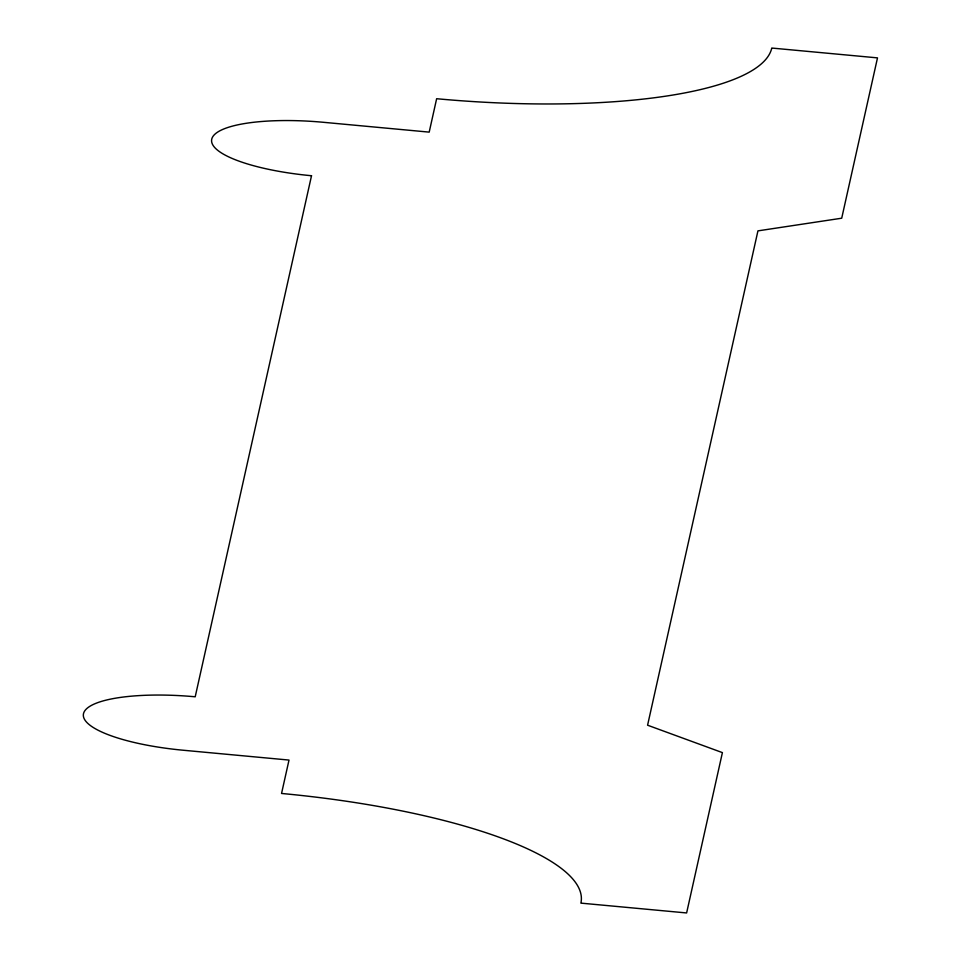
<?xml version="1.0" encoding="UTF-8"?>
<svg xmlns="http://www.w3.org/2000/svg" width="961" height="961" viewBox="0 0 961 961"><rect width="100%" height="100%" fill="white"/><g stroke="black" fill="none" stroke-linecap="round" stroke-linejoin="round"><path stroke-width="1.44" d="M311.52 175.731L195.203 696.797A106.263 27.148 4.8 0 0 83.499 713.687A106.263 27.148 4.8 0 0 183.275 750.241L289.009 760.067L281.549 793.462A318.776 81.433 4.8 0 1 580.876 903.124L686.622 912.95L722.408 752.619L647.582 725.207L757.941 230.868L841.716 218.207L877.501 57.876L771.767 48.05A318.776 81.433 4.8 0 1 436.642 98.719L429.195 132.125L323.449 122.299A106.263 27.148 4.8 0 0 211.744 139.189A106.263 27.148 4.8 0 0 311.52 175.731"/></g></svg>
